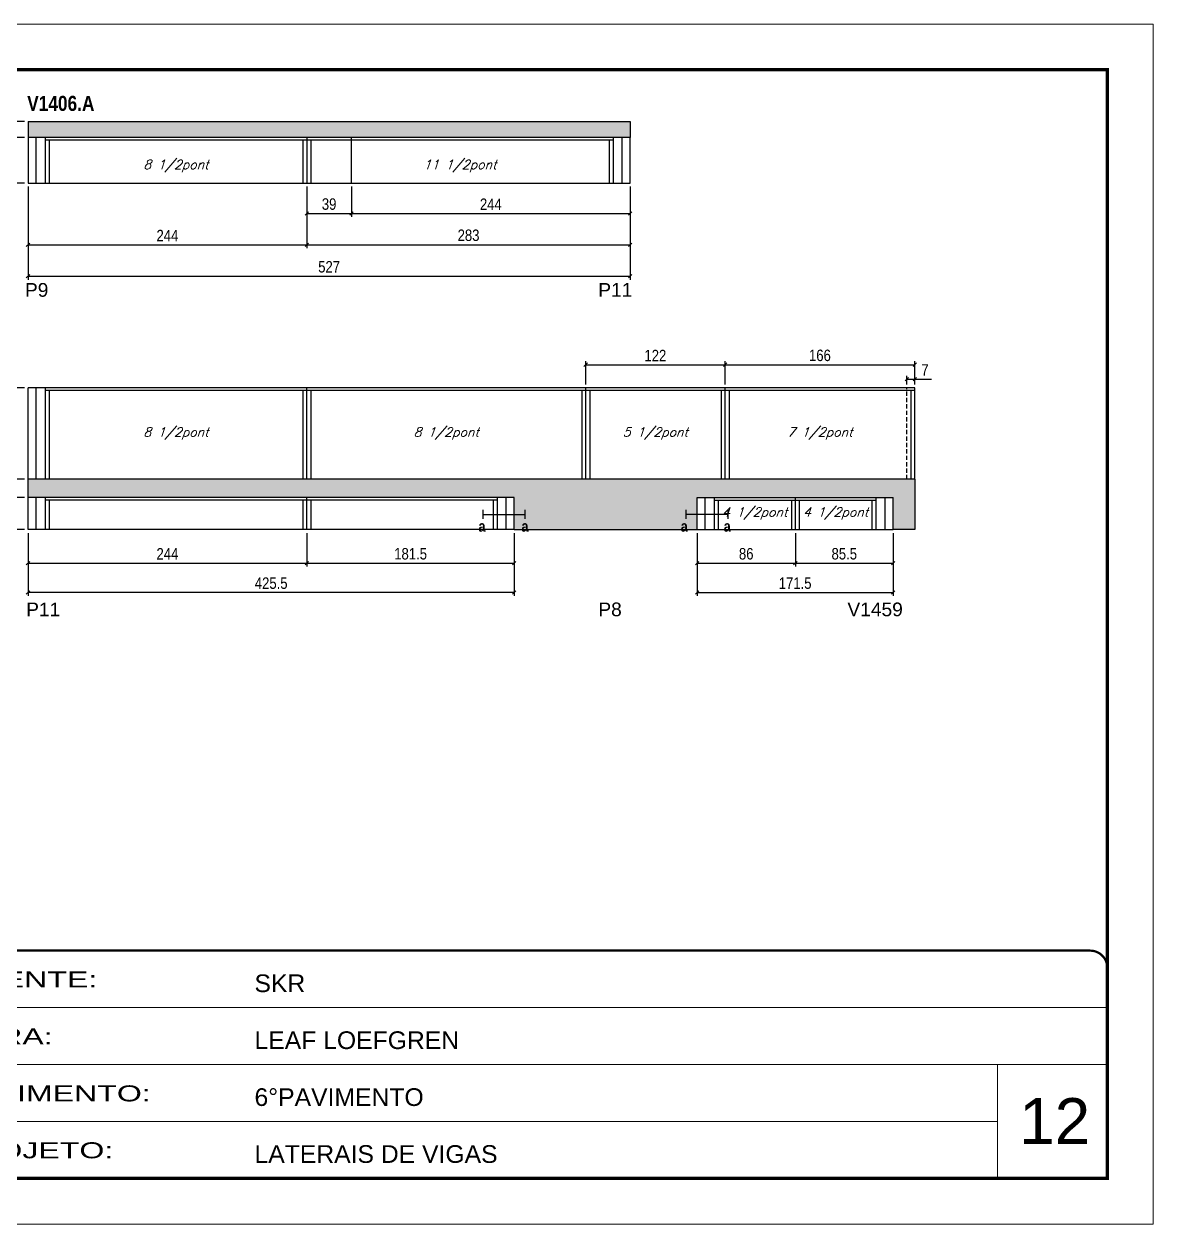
# Model space of a CAD drawing. Extents: x 3309 to 9563, y -2522 to 14608.
# Drawn here: x 8575 to 9563, y 11261 to 12311 of the extents above; entities that cross this region are included whole.
import ezdxf

# ---------------------------------------------------------------- set-up
doc = ezdxf.new("R2010")
doc.units = 0
for name, pattern in [('CONTINUO', [0]), ('DASHED', [0.75, 0.5, -0.25]), ('HIDDEN', [0.375, 0.25, -0.125])]:
    doc.linetypes.add(name, pattern=pattern)
for name, color, linetype in [('5', 5, 'Continuous'), ('COTA', 241, 'Continuous'), ('detalhes', 4, 'Continuous'), ('NOMENCLATURA', 7, 'Continuous'), ('Painéis', 200, 'Continuous'), ('SARR_2.2x7', 40, 'Continuous'), ('SARR_3.5x7', 81, 'Continuous'), ('texto', 7, 'Continuous')]:
    doc.layers.add(name, color=color, linetype=linetype)
for name, color, linetype, lineweight in [('CARIMBO', 255, 'Continuous', 9), ('Folhas', 255, 'Continuous', 9), ('SARRAFO DE PRESSAO', 251, 'DASHED', 9)]:
    doc.layers.add(name, color=color, linetype=linetype, lineweight=lineweight)
doc.styles.add('ARIAL', font='arial.ttf')
doc.styles.add('COTA TECNICA', font='techl___.ttf', dxfattribs={"height": 10})
doc.styles.add('Romans', font='romans.shx')
doc.styles.get("Standard").update_dxf_attribs({"font": 'arial.ttf'})
doc.styles.add('TECNICA', font='techb___.ttf', dxfattribs={"height": 10})
doc.styles.add('Tecnologia', font='')
doc.styles.get('Tecnologia').set_extended_font_data('Forgotten Futurist')
doc.dimstyles.new('PAINEL', dxfattribs={"dimtxt": 10, "dimasz": 3, "dimexe": 3, "dimexo": 3, "dimgap": 3, "dimtad": 1, "dimdec": 1, "dimzin": 12, "dimdsep": 46, "dimtxsty": 'COTA TECNICA', "dimblk1": 'OBLIQUE', "dimblk2": 'OBLIQUE', "dimsah": 1, "dimcen": 0.9, "dimclrd": 4, "dimclre": 4, "dimclrt": 240, "dimadec": 1, "dimazin": 3, "dimtfac": 1, "dimtdec": 1, "dimtmove": 0, "dimatfit": 3, "dimfxl": 1, "dimtolj": 1, "dimtzin": 12, "dimarcsym": 0})

# ---------------------------------------------------------------- blocks, each defined once
blk = doc.blocks.new('9999999999')
at = {"color": 30, "linetype": 'CONTINUO'}
for p, q in [((98564.6, 34379.6), (99584, 34379.6)), ((98564.6, 34329.8), (99488, 34329.8)), ((99584, 34329.8), (99488, 34329.8)), ((99488, 34329.8), (99488, 34230.2)), ((98564.6, 34280), (99488, 34280))]:
    blk.add_line(p, q, dxfattribs=at)
at = {"color": 30, "linetype": 'CONTINUO', "const_width": 2}
blk.add_lwpolyline([(99584, 34230.2), (99584, 34414.4, 0.414214), (99569, 34429.4), (98229, 34429.4, 0.414214), (98214, 34414.4), (98214, 34245.2, 0.414214), (98229, 34230.2), (99584, 34230.2)], format="xyb", dxfattribs=at)
at = {"layer": 'Folhas'}
blk.add_lwpolyline([(98139, 34190.2), (99624, 34190.2), (99624, 35240.2), (98139, 35240.2)], close=True, dxfattribs=at)
at = {"layer": 'Folhas', "color": 30, "const_width": 3}
blk.add_lwpolyline([(98214, 34230.2), (99584, 34230.2), (99584, 35200.2), (98214, 35200.2)], close=True, dxfattribs=at)
at = {"color": 7, "linetype": 'Continuous', "ltscale": 5, "style": 'ARIAL'}
for s, height, p in [('SKR', 15.48, (98837.7, 34393.1)), ('LEAF LOEFGREN', 15.483, (98837.7, 34343.3)), ('6°PAVIMENTO', 15.483, (98837.7, 34293.5)), ('LATERAIS DE VIGAS', 15.483, (98837.7, 34243.7))]:
    blk.add_text(s, height=height, dxfattribs=at).set_placement(p)
at = {"layer": 'Folhas', "color": 7, "style": 'Tecnologia', "width": 1.5}
for s, p in [('CLIENTE:', (98573.7, 34397.2)), ('OBRA:', (98573.7, 34347.3)), ('PAVIMENTO:', (98573.7, 34297.5)), ('PROJETO:', (98573.7, 34247.7))]:
    blk.add_text(s, height=14, dxfattribs=at).set_placement(p)
blk = doc.blocks.new('_Oblique')
at = {"color": 0, "linetype": 'ByBlock', "lineweight": -2}
blk.add_line((-0.5, -0.5), (0.5, 0.5), dxfattribs=at)
blk = doc.blocks.new('*D1785')
at = {"layer": 'COTA', "color": 4, "lineweight": -2, "transparency": 16777216}
for p, q in [((8578.4, 12168.4), (8578.4, 12087)), ((9105.4, 12168.4), (9105.4, 12087)), ((8578.4, 12090), (9105.4, 12090))]:
    blk.add_line(p, q, dxfattribs=at)
at = {"layer": 'Defpoints', "color": 0, "transparency": 16777216}
for p in [(8578.4, 12171.4), (9105.4, 12171.4), (9105.4, 12090)]:
    blk.add_point(p, dxfattribs=at)
at = {"layer": 'COTA', "color": 4, "lineweight": -2, "transparency": 16777216, "xscale": 3, "yscale": 3, "zscale": 3, "rotation": 180}
blk.add_blockref('_Oblique', (8578.4, 12090), dxfattribs=at)
at = {"layer": 'COTA', "color": 4, "lineweight": -2, "transparency": 16777216, "xscale": 3, "yscale": 3, "zscale": 3}
blk.add_blockref('_Oblique', (9105.4, 12090), dxfattribs=at)
at = {"layer": 'COTA', "color": 240, "transparency": 16777216, "insert": (8841.9, 12098.2), "char_height": 10, "attachment_point": 5, "style": 'COTA TECNICA'}
blk.add_mtext('\\A1;527', dxfattribs=at)
blk = doc.blocks.new('*D1786')
at = {"layer": 'COTA', "color": 4, "lineweight": -2, "transparency": 16777216}
for p, q in [((8578.4, 12168.4), (8578.4, 12114.5)), ((8822.4, 12168.4), (8822.4, 12114.5)), ((8578.4, 12117.5), (8822.4, 12117.5))]:
    blk.add_line(p, q, dxfattribs=at)
at = {"layer": 'Defpoints', "color": 0, "transparency": 16777216}
for p in [(8578.4, 12171.4), (8822.4, 12171.4), (8822.4, 12117.5)]:
    blk.add_point(p, dxfattribs=at)
at = {"layer": 'COTA', "color": 4, "lineweight": -2, "transparency": 16777216, "xscale": 3, "yscale": 3, "zscale": 3, "rotation": 180}
blk.add_blockref('_Oblique', (8578.4, 12117.5), dxfattribs=at)
at = {"layer": 'COTA', "color": 4, "lineweight": -2, "transparency": 16777216, "xscale": 3, "yscale": 3, "zscale": 3}
blk.add_blockref('_Oblique', (8822.4, 12117.5), dxfattribs=at)
at = {"layer": 'COTA', "color": 240, "transparency": 16777216, "insert": (8700.4, 12125.6), "char_height": 10, "attachment_point": 5, "style": 'COTA TECNICA'}
blk.add_mtext('\\A1;244', dxfattribs=at)
blk = doc.blocks.new('*D1787')
at = {"layer": 'COTA', "color": 4, "lineweight": -2, "transparency": 16777216}
for p, q in [((8822.4, 12168.4), (8822.4, 12114.5)), ((9105.4, 12168.4), (9105.4, 12114.5)), ((8822.4, 12117.5), (9105.4, 12117.5))]:
    blk.add_line(p, q, dxfattribs=at)
at = {"layer": 'Defpoints', "color": 0, "transparency": 16777216}
for p in [(8822.4, 12171.4), (9105.4, 12171.4), (9105.4, 12117.5)]:
    blk.add_point(p, dxfattribs=at)
at = {"layer": 'COTA', "color": 4, "lineweight": -2, "transparency": 16777216, "xscale": 3, "yscale": 3, "zscale": 3, "rotation": 180}
blk.add_blockref('_Oblique', (8822.4, 12117.5), dxfattribs=at)
at = {"layer": 'COTA', "color": 4, "lineweight": -2, "transparency": 16777216, "xscale": 3, "yscale": 3, "zscale": 3}
blk.add_blockref('_Oblique', (9105.4, 12117.5), dxfattribs=at)
at = {"layer": 'COTA', "color": 240, "transparency": 16777216, "insert": (8963.9, 12125.8), "char_height": 10, "attachment_point": 5, "style": 'COTA TECNICA'}
blk.add_mtext('\\A1;283', dxfattribs=at)
blk = doc.blocks.new('*D1788')
at = {"layer": 'COTA', "color": 4, "lineweight": -2, "transparency": 16777216}
for p, q in [((8557.7, 12225.4), (8557.7, 12244.6)), ((8575.4, 12225.4), (8554.7, 12225.4)), ((8557.7, 12211.4), (8557.7, 12225.4)), ((8575.4, 12211.4), (8554.7, 12211.4))]:
    blk.add_line(p, q, dxfattribs=at)
at = {"layer": 'Defpoints', "color": 0, "transparency": 16777216}
for p in [(8557.7, 12225.4), (8578.4, 12225.4), (8578.4, 12211.4)]:
    blk.add_point(p, dxfattribs=at)
at = {"layer": 'COTA', "color": 4, "lineweight": -2, "transparency": 16777216, "xscale": 3, "yscale": 3, "zscale": 3}
for p, rotation in [((8557.7, 12225.4), 90), ((8557.7, 12211.4), 270)]:
    blk.add_blockref('_Oblique', p, dxfattribs=dict(at, rotation=rotation))
at = {"layer": 'COTA', "color": 240, "transparency": 16777216, "insert": (8549.6, 12236.5), "char_height": 10, "attachment_point": 5, "rotation": 90, "style": 'COTA TECNICA'}
blk.add_mtext('\\A1;14', dxfattribs=at)
blk = doc.blocks.new('*D1789')
at = {"layer": 'COTA', "color": 4, "lineweight": -2, "transparency": 16777216}
for p, q in [((8575.4, 12211.4), (8554.7, 12211.4)), ((8557.7, 12211.4), (8557.7, 12171.4)), ((8575.4, 12171.4), (8554.7, 12171.4))]:
    blk.add_line(p, q, dxfattribs=at)
at = {"layer": 'Defpoints', "color": 0, "transparency": 16777216}
for p in [(8578.4, 12211.4), (8557.7, 12171.4), (8578.4, 12171.4)]:
    blk.add_point(p, dxfattribs=at)
at = {"layer": 'COTA', "color": 4, "lineweight": -2, "transparency": 16777216, "xscale": 3, "yscale": 3, "zscale": 3}
for p, rotation in [((8557.7, 12211.4), 90), ((8557.7, 12171.4), 270)]:
    blk.add_blockref('_Oblique', p, dxfattribs=dict(at, rotation=rotation))
at = {"layer": 'COTA', "color": 240, "transparency": 16777216, "insert": (8549.6, 12191.4), "char_height": 10, "attachment_point": 5, "rotation": 90, "style": 'COTA TECNICA'}
blk.add_mtext('\\A1;40', dxfattribs=at)
blk = doc.blocks.new('*D1790')
at = {"layer": 'COTA', "color": 4, "lineweight": -2, "transparency": 16777216}
for p, q in [((8575.4, 12225.4), (8524.5, 12225.4)), ((8527.5, 12171.4), (8527.5, 12225.4)), ((8575.4, 12171.4), (8524.5, 12171.4))]:
    blk.add_line(p, q, dxfattribs=at)
at = {"layer": 'Defpoints', "color": 0, "transparency": 16777216}
for p in [(8527.5, 12225.4), (8578.4, 12225.4), (8578.4, 12171.4)]:
    blk.add_point(p, dxfattribs=at)
at = {"layer": 'COTA', "color": 4, "lineweight": -2, "transparency": 16777216, "xscale": 3, "yscale": 3, "zscale": 3}
for p, rotation in [((8527.5, 12225.4), 90), ((8527.5, 12171.4), 270)]:
    blk.add_blockref('_Oblique', p, dxfattribs=dict(at, rotation=rotation))
at = {"layer": 'COTA', "color": 240, "transparency": 16777216, "insert": (8519.4, 12198.4), "char_height": 10, "attachment_point": 5, "rotation": 90, "style": 'COTA TECNICA'}
blk.add_mtext('\\A1;54', dxfattribs=at)
blk = doc.blocks.new('*D1791')
at = {"layer": 'COTA', "color": 4, "lineweight": -2, "transparency": 16777216}
for p, q in [((8822.4, 12168.4), (8822.4, 12141.9)), ((8861.4, 12168.4), (8861.4, 12141.9)), ((8822.4, 12144.9), (8861.4, 12144.9))]:
    blk.add_line(p, q, dxfattribs=at)
at = {"layer": 'Defpoints', "color": 0, "transparency": 16777216}
for p in [(8822.4, 12171.4), (8861.4, 12171.4), (8861.4, 12144.9)]:
    blk.add_point(p, dxfattribs=at)
at = {"layer": 'COTA', "color": 4, "lineweight": -2, "transparency": 16777216, "xscale": 3, "yscale": 3, "zscale": 3, "rotation": 180}
blk.add_blockref('_Oblique', (8822.4, 12144.9), dxfattribs=at)
at = {"layer": 'COTA', "color": 4, "lineweight": -2, "transparency": 16777216, "xscale": 3, "yscale": 3, "zscale": 3}
blk.add_blockref('_Oblique', (8861.4, 12144.9), dxfattribs=at)
at = {"layer": 'COTA', "color": 240, "transparency": 16777216, "insert": (8841.9, 12153.1), "char_height": 10, "attachment_point": 5, "style": 'COTA TECNICA'}
blk.add_mtext('\\A1;39', dxfattribs=at)
blk = doc.blocks.new('*D1792')
at = {"layer": 'COTA', "color": 4, "lineweight": -2, "transparency": 16777216}
for p, q in [((8861.4, 12168.4), (8861.4, 12141.9)), ((9105.4, 12168.4), (9105.4, 12141.9)), ((8861.4, 12144.9), (9105.4, 12144.9))]:
    blk.add_line(p, q, dxfattribs=at)
at = {"layer": 'Defpoints', "color": 0, "transparency": 16777216}
for p in [(8861.4, 12171.4), (9105.4, 12171.4), (9105.4, 12144.9)]:
    blk.add_point(p, dxfattribs=at)
at = {"layer": 'COTA', "color": 4, "lineweight": -2, "transparency": 16777216, "xscale": 3, "yscale": 3, "zscale": 3, "rotation": 180}
blk.add_blockref('_Oblique', (8861.4, 12144.9), dxfattribs=at)
at = {"layer": 'COTA', "color": 4, "lineweight": -2, "transparency": 16777216, "xscale": 3, "yscale": 3, "zscale": 3}
blk.add_blockref('_Oblique', (9105.4, 12144.9), dxfattribs=at)
at = {"layer": 'COTA', "color": 240, "transparency": 16777216, "insert": (8983.4, 12153), "char_height": 10, "attachment_point": 5, "style": 'COTA TECNICA'}
blk.add_mtext('\\A1;244', dxfattribs=at)
blk = doc.blocks.new('*D1793')
at = {"layer": 'COTA', "color": 4, "linetype": 'ByBlock', "lineweight": -2, "transparency": 16777216}
for p, q in [((8578.4, 11865.3), (8578.4, 11810.3)), ((9003.9, 11865.3), (9003.9, 11810.3)), ((9003.9, 11813.3), (8578.4, 11813.3))]:
    blk.add_line(p, q, dxfattribs=at)
at = {"layer": 'Defpoints', "color": 0, "linetype": 'ByBlock', "transparency": 16777216}
for p in [(8578.4, 11868.3), (9003.9, 11868.3), (8578.4, 11813.3)]:
    blk.add_point(p, dxfattribs=at)
at = {"layer": 'COTA', "color": 4, "linetype": 'ByBlock', "lineweight": -2, "transparency": 16777216, "xscale": 3, "yscale": 3, "zscale": 3, "rotation": 180}
blk.add_blockref('_Oblique', (8578.4, 11813.3), dxfattribs=at)
at = {"layer": 'COTA', "color": 4, "linetype": 'ByBlock', "lineweight": -2, "transparency": 16777216, "xscale": 3, "yscale": 3, "zscale": 3}
blk.add_blockref('_Oblique', (9003.9, 11813.3), dxfattribs=at)
at = {"layer": 'COTA', "color": 240, "linetype": 'ByBlock', "transparency": 16777216, "insert": (8791.2, 11821.4), "char_height": 10, "attachment_point": 5, "style": 'COTA TECNICA'}
blk.add_mtext('\\A1;425.5', dxfattribs=at)
blk = doc.blocks.new('*D1794')
at = {"layer": 'COTA', "color": 4, "lineweight": -2, "transparency": 16777216}
for p, q in [((8578.4, 11865.3), (8578.4, 11836)), ((8822.4, 11865.3), (8822.4, 11836)), ((8578.4, 11839), (8822.4, 11839))]:
    blk.add_line(p, q, dxfattribs=at)
at = {"layer": 'Defpoints', "color": 0, "transparency": 16777216}
for p in [(8578.4, 11868.3), (8822.4, 11868.3), (8822.4, 11839)]:
    blk.add_point(p, dxfattribs=at)
at = {"layer": 'COTA', "color": 4, "lineweight": -2, "transparency": 16777216, "xscale": 3, "yscale": 3, "zscale": 3, "rotation": 180}
blk.add_blockref('_Oblique', (8578.4, 11839), dxfattribs=at)
at = {"layer": 'COTA', "color": 4, "lineweight": -2, "transparency": 16777216, "xscale": 3, "yscale": 3, "zscale": 3}
blk.add_blockref('_Oblique', (8822.4, 11839), dxfattribs=at)
at = {"layer": 'COTA', "color": 240, "transparency": 16777216, "insert": (8700.4, 11847.1), "char_height": 10, "attachment_point": 5, "style": 'COTA TECNICA'}
blk.add_mtext('\\A1;244', dxfattribs=at)
blk = doc.blocks.new('*D1795')
at = {"layer": 'COTA', "color": 4, "lineweight": -2, "transparency": 16777216}
for p, q in [((8822.4, 11865.3), (8822.4, 11836)), ((9003.9, 11865.3), (9003.9, 11836)), ((8822.4, 11839), (9003.9, 11839))]:
    blk.add_line(p, q, dxfattribs=at)
at = {"layer": 'Defpoints', "color": 0, "transparency": 16777216}
for p in [(8822.4, 11868.3), (9003.9, 11868.3), (9003.9, 11839)]:
    blk.add_point(p, dxfattribs=at)
at = {"layer": 'COTA', "color": 4, "lineweight": -2, "transparency": 16777216, "xscale": 3, "yscale": 3, "zscale": 3, "rotation": 180}
blk.add_blockref('_Oblique', (8822.4, 11839), dxfattribs=at)
at = {"layer": 'COTA', "color": 4, "lineweight": -2, "transparency": 16777216, "xscale": 3, "yscale": 3, "zscale": 3}
blk.add_blockref('_Oblique', (9003.9, 11839), dxfattribs=at)
at = {"layer": 'COTA', "color": 240, "transparency": 16777216, "insert": (8913.2, 11847.1), "char_height": 10, "attachment_point": 5, "style": 'COTA TECNICA'}
blk.add_mtext('\\A1;181.5', dxfattribs=at)
blk = doc.blocks.new('*D1796')
at = {"layer": 'COTA', "color": 4, "lineweight": -2, "transparency": 16777216}
for p, q in [((8575.4, 11992.3), (8554.7, 11992.3)), ((8557.7, 11912.3), (8557.7, 11992.3)), ((8575.4, 11912.3), (8554.7, 11912.3))]:
    blk.add_line(p, q, dxfattribs=at)
at = {"layer": 'Defpoints', "color": 0, "transparency": 16777216}
for p in [(8557.7, 11992.3), (8578.4, 11992.3), (8578.4, 11912.3)]:
    blk.add_point(p, dxfattribs=at)
at = {"layer": 'COTA', "color": 4, "lineweight": -2, "transparency": 16777216, "xscale": 3, "yscale": 3, "zscale": 3}
for p, rotation in [((8557.7, 11992.3), 90), ((8557.7, 11912.3), 270)]:
    blk.add_blockref('_Oblique', p, dxfattribs=dict(at, rotation=rotation))
at = {"layer": 'COTA', "color": 240, "transparency": 16777216, "insert": (8549.6, 11952.3), "char_height": 10, "attachment_point": 5, "rotation": 90, "style": 'COTA TECNICA'}
blk.add_mtext('\\A1;80', dxfattribs=at)
blk = doc.blocks.new('*D1797')
at = {"layer": 'COTA', "color": 4, "lineweight": -2, "transparency": 16777216}
for p, q in [((8575.4, 11912.3), (8554.7, 11912.3)), ((8557.7, 11912.3), (8557.7, 11896.3)), ((8575.4, 11896.3), (8554.7, 11896.3))]:
    blk.add_line(p, q, dxfattribs=at)
at = {"layer": 'Defpoints', "color": 0, "transparency": 16777216}
for p in [(8578.4, 11912.3), (8557.7, 11896.3), (8578.4, 11896.3)]:
    blk.add_point(p, dxfattribs=at)
at = {"layer": 'COTA', "color": 4, "lineweight": -2, "transparency": 16777216, "xscale": 3, "yscale": 3, "zscale": 3}
for p, rotation in [((8557.7, 11912.3), 90), ((8557.7, 11896.3), 270)]:
    blk.add_blockref('_Oblique', p, dxfattribs=dict(at, rotation=rotation))
at = {"layer": 'COTA', "color": 240, "transparency": 16777216, "insert": (8549.6, 11904.3), "char_height": 10, "attachment_point": 5, "rotation": 90, "style": 'COTA TECNICA'}
blk.add_mtext('\\A1;16', dxfattribs=at)
blk = doc.blocks.new('*D1798')
at = {"layer": 'COTA', "color": 4, "lineweight": -2, "transparency": 16777216}
for p, q in [((8575.4, 11896.3), (8554.7, 11896.3)), ((8557.7, 11896.3), (8557.7, 11868.3)), ((8575.4, 11868.3), (8554.7, 11868.3))]:
    blk.add_line(p, q, dxfattribs=at)
at = {"layer": 'Defpoints', "color": 0, "transparency": 16777216}
for p in [(8578.4, 11896.3), (8557.7, 11868.3), (8578.4, 11868.3)]:
    blk.add_point(p, dxfattribs=at)
at = {"layer": 'COTA', "color": 4, "lineweight": -2, "transparency": 16777216, "xscale": 3, "yscale": 3, "zscale": 3}
for p, rotation in [((8557.7, 11896.3), 90), ((8557.7, 11868.3), 270)]:
    blk.add_blockref('_Oblique', p, dxfattribs=dict(at, rotation=rotation))
at = {"layer": 'COTA', "color": 240, "transparency": 16777216, "insert": (8549.6, 11882.3), "char_height": 10, "attachment_point": 5, "rotation": 90, "style": 'COTA TECNICA'}
blk.add_mtext('\\A1;28', dxfattribs=at)
blk = doc.blocks.new('*D1799')
at = {"layer": 'COTA', "color": 4, "lineweight": -2, "transparency": 16777216}
for p, q in [((8575.4, 11992.3), (8524.5, 11992.3)), ((8527.5, 11868.3), (8527.5, 11992.3)), ((8575.4, 11868.3), (8524.5, 11868.3))]:
    blk.add_line(p, q, dxfattribs=at)
at = {"layer": 'Defpoints', "color": 0, "transparency": 16777216}
for p in [(8527.5, 11992.3), (8578.4, 11992.3), (8578.4, 11868.3)]:
    blk.add_point(p, dxfattribs=at)
at = {"layer": 'COTA', "color": 4, "lineweight": -2, "transparency": 16777216, "xscale": 3, "yscale": 3, "zscale": 3}
for p, rotation in [((8527.5, 11992.3), 90), ((8527.5, 11868.3), 270)]:
    blk.add_blockref('_Oblique', p, dxfattribs=dict(at, rotation=rotation))
at = {"layer": 'COTA', "color": 240, "transparency": 16777216, "insert": (8519.4, 11930.3), "char_height": 10, "attachment_point": 5, "rotation": 90, "style": 'COTA TECNICA'}
blk.add_mtext('\\A1;124', dxfattribs=at)
blk = doc.blocks.new('*D1800')
at = {"layer": 'COTA', "color": 4, "lineweight": -2, "transparency": 16777216}
for p, q in [((9163.9, 11865.3), (9163.9, 11810.3)), ((9335.4, 11865.3), (9335.4, 11810.3)), ((9163.9, 11813.3), (9335.4, 11813.3))]:
    blk.add_line(p, q, dxfattribs=at)
at = {"layer": 'Defpoints', "color": 0, "transparency": 16777216}
for p in [(9163.9, 11868.3), (9335.4, 11868.3), (9335.4, 11813.3)]:
    blk.add_point(p, dxfattribs=at)
at = {"layer": 'COTA', "color": 4, "lineweight": -2, "transparency": 16777216, "xscale": 3, "yscale": 3, "zscale": 3, "rotation": 180}
blk.add_blockref('_Oblique', (9163.9, 11813.3), dxfattribs=at)
at = {"layer": 'COTA', "color": 4, "lineweight": -2, "transparency": 16777216, "xscale": 3, "yscale": 3, "zscale": 3}
blk.add_blockref('_Oblique', (9335.4, 11813.3), dxfattribs=at)
at = {"layer": 'COTA', "color": 240, "transparency": 16777216, "insert": (9249.7, 11821.4), "char_height": 10, "attachment_point": 5, "style": 'COTA TECNICA'}
blk.add_mtext('\\A1;171.5', dxfattribs=at)
blk = doc.blocks.new('*D1802')
at = {"layer": 'COTA', "color": 4, "lineweight": -2, "transparency": 16777216}
for p, q in [((9347.4, 11995.3), (9347.4, 12002.9)), ((9354.4, 11995.3), (9354.4, 12002.9)), ((9347.4, 11999.9), (9354.4, 11999.9)), ((9354.4, 11999.9), (9369.1, 11999.9))]:
    blk.add_line(p, q, dxfattribs=at)
at = {"layer": 'Defpoints', "color": 0, "transparency": 16777216}
for p in [(9347.4, 11992.3), (9354.4, 11999.9), (9354.4, 11992.3)]:
    blk.add_point(p, dxfattribs=at)
at = {"layer": 'COTA', "color": 4, "lineweight": -2, "transparency": 16777216, "xscale": 3, "yscale": 3, "zscale": 3, "rotation": 180}
blk.add_blockref('_Oblique', (9347.4, 11999.9), dxfattribs=at)
at = {"layer": 'COTA', "color": 4, "lineweight": -2, "transparency": 16777216, "xscale": 3, "yscale": 3, "zscale": 3}
blk.add_blockref('_Oblique', (9354.4, 11999.9), dxfattribs=at)
at = {"layer": 'COTA', "color": 240, "transparency": 16777216, "insert": (9363.3, 12008), "char_height": 10, "attachment_point": 5, "style": 'COTA TECNICA'}
blk.add_mtext('\\A1;7', dxfattribs=at)
blk = doc.blocks.new('*D1804')
at = {"layer": 'COTA', "color": 4, "lineweight": -2, "transparency": 16777216}
for p, q in [((9163.9, 11865.3), (9163.9, 11836)), ((9249.9, 11865.3), (9249.9, 11836)), ((9163.9, 11839), (9249.9, 11839))]:
    blk.add_line(p, q, dxfattribs=at)
at = {"layer": 'Defpoints', "color": 0, "transparency": 16777216}
for p in [(9163.9, 11868.3), (9249.9, 11868.3), (9249.9, 11839)]:
    blk.add_point(p, dxfattribs=at)
at = {"layer": 'COTA', "color": 4, "lineweight": -2, "transparency": 16777216, "xscale": 3, "yscale": 3, "zscale": 3, "rotation": 180}
blk.add_blockref('_Oblique', (9163.9, 11839), dxfattribs=at)
at = {"layer": 'COTA', "color": 4, "lineweight": -2, "transparency": 16777216, "xscale": 3, "yscale": 3, "zscale": 3}
blk.add_blockref('_Oblique', (9249.9, 11839), dxfattribs=at)
at = {"layer": 'COTA', "color": 240, "transparency": 16777216, "insert": (9206.9, 11847.1), "char_height": 10, "attachment_point": 5, "style": 'COTA TECNICA'}
blk.add_mtext('\\A1;86', dxfattribs=at)
blk = doc.blocks.new('*D1805')
at = {"layer": 'COTA', "color": 4, "lineweight": -2, "transparency": 16777216}
for p, q in [((9249.9, 11865.3), (9249.9, 11836)), ((9335.4, 11865.3), (9335.4, 11836)), ((9249.9, 11839), (9335.4, 11839))]:
    blk.add_line(p, q, dxfattribs=at)
at = {"layer": 'Defpoints', "color": 0, "transparency": 16777216}
for p in [(9249.9, 11868.3), (9335.4, 11868.3), (9335.4, 11839)]:
    blk.add_point(p, dxfattribs=at)
at = {"layer": 'COTA', "color": 4, "lineweight": -2, "transparency": 16777216, "xscale": 3, "yscale": 3, "zscale": 3, "rotation": 180}
blk.add_blockref('_Oblique', (9249.9, 11839), dxfattribs=at)
at = {"layer": 'COTA', "color": 4, "lineweight": -2, "transparency": 16777216, "xscale": 3, "yscale": 3, "zscale": 3}
blk.add_blockref('_Oblique', (9335.4, 11839), dxfattribs=at)
at = {"layer": 'COTA', "color": 240, "transparency": 16777216, "insert": (9292.7, 11847.1), "char_height": 10, "attachment_point": 5, "style": 'COTA TECNICA'}
blk.add_mtext('\\A1;85.5', dxfattribs=at)
blk = doc.blocks.new('*D3003')
at = {"layer": 'COTA', "color": 4, "lineweight": -2, "transparency": 16777216}
for p, q in [((9188.4, 11995.3), (9188.4, 12015.6)), ((9188.4, 12012.6), (9354.4, 12012.6)), ((9354.4, 11995.3), (9354.4, 12015.6))]:
    blk.add_line(p, q, dxfattribs=at)
at = {"layer": 'Defpoints', "color": 0, "transparency": 16777216}
for p in [(9354.4, 12012.6), (9188.4, 11992.3), (9354.4, 11992.3)]:
    blk.add_point(p, dxfattribs=at)
at = {"layer": 'COTA', "color": 4, "lineweight": -2, "transparency": 16777216, "xscale": 3, "yscale": 3, "zscale": 3, "rotation": 180}
blk.add_blockref('_Oblique', (9188.4, 12012.6), dxfattribs=at)
at = {"layer": 'COTA', "color": 4, "lineweight": -2, "transparency": 16777216, "xscale": 3, "yscale": 3, "zscale": 3}
blk.add_blockref('_Oblique', (9354.4, 12012.6), dxfattribs=at)
at = {"layer": 'COTA', "color": 240, "transparency": 16777216, "insert": (9271.4, 12020.7), "char_height": 10, "attachment_point": 5, "style": 'COTA TECNICA'}
blk.add_mtext('\\A1;166', dxfattribs=at)
blk = doc.blocks.new('*D3004')
at = {"layer": 'COTA', "color": 4, "lineweight": -2, "transparency": 16777216}
for p, q in [((9066.4, 11995.3), (9066.4, 12015.6)), ((9066.4, 12012.6), (9188.4, 12012.6)), ((9188.4, 11995.3), (9188.4, 12015.6))]:
    blk.add_line(p, q, dxfattribs=at)
at = {"layer": 'Defpoints', "color": 0, "transparency": 16777216}
for p in [(9188.4, 12012.6), (9066.4, 11992.3), (9188.4, 11992.3)]:
    blk.add_point(p, dxfattribs=at)
at = {"layer": 'COTA', "color": 4, "lineweight": -2, "transparency": 16777216, "xscale": 3, "yscale": 3, "zscale": 3, "rotation": 180}
blk.add_blockref('_Oblique', (9066.4, 12012.6), dxfattribs=at)
at = {"layer": 'COTA', "color": 4, "lineweight": -2, "transparency": 16777216, "xscale": 3, "yscale": 3, "zscale": 3}
blk.add_blockref('_Oblique', (9188.4, 12012.6), dxfattribs=at)
at = {"layer": 'COTA', "color": 240, "transparency": 16777216, "insert": (9127.4, 12020.6), "char_height": 10, "attachment_point": 5, "style": 'COTA TECNICA'}
blk.add_mtext('\\A1;122', dxfattribs=at)

msp = doc.modelspace()

# ---------------------------------------------------------------- hatches: boundary and pattern name
at = {"layer": 'COTA'}
h = msp.add_hatch(dxfattribs=at)
h.set_pattern_fill('AR-CONC', color=256, scale=0.03)
h.set_pattern_definition([(50, (1585, 9.9746), (5.46554, -0.4781726), [0.5715, -6.2865]), (355, (1585, 9.9746), (-1.0573026, 5.7317054), [0.4572, -5.0292175]), (100.451445, (1585.4555, 9.935), (4.4082374, 5.2535326), [0.4857003, -5.3427073]), (46.1842, (1585, 11.4986), (8.1323712, -1.2612698), [0.85725, -9.42975]), (96.63556, (1585.678, 11.3935), (7.122124, 7.4227837), [0.7285507, -8.0140682]), (351.18415, (1585, 11.499), (7.122124, 7.4227837), [0.685799, -7.543792]), (21, (1585.762, 11.1176), (4.5484317, -3.067956), [0.5715, -6.2865]), (326, (1585.762, 11.1176), (1.8540609, 5.525639), [0.4572, -5.0292]), (71.451445, (1586.141, 10.862), (6.4024926, 2.457683), [0.4857003, -5.3426981]), (37.5, (1585, 9.9746), (0.0926581, 2.53665117), [0, -4.96824, 0, -5.1054, 0, -5.04825]), (7.5, (1585, 9.9746), (2.0045899, 3.00541724), [0, -2.91084, 0, -4.85394, 0, -1.92405]), (327.5, (1583.3007, 9.9746), (4.06771786, -0.17186232), [0, -1.905, 0, -5.9436, 0, -7.8867]), (317.5, (1582.5387, 9.9746), (4.4438754, 0.7627947), [0, -2.4765, 0, -3.94716, 0, -5.6007])])
h.paths.add_polyline_path([(8578.4, 12225.44), (8578.4, 12211.44), (9105.4, 12211.44), (9105.4, 12225.44)])
h = msp.add_hatch(dxfattribs=at)
h.set_pattern_fill('AR-CONC', color=256, scale=0.03)
h.paths.add_polyline_path([(9163.9, 11868.34), (9163.9, 11896.34), (9335.4, 11896.34), (9335.4, 11868.34), (9354.4, 11868.34), (9354.4, 11912.34), (8578.4, 11912.34), (8578.4, 11896.34), (9003.9, 11896.34), (9003.9, 11868.34)])

# ---------------------------------------------------------------- linework, layer by layer
at = {"ltscale": 3}
for p, q in [((8976.82, 11877.6), (8976.82, 11885.59)), ((8976.82, 11881.42), (9013.41, 11881.42)), ((9013.41, 11877.6), (9013.41, 11885.59)), ((9154.4, 11877.6), (9154.4, 11885.59)), ((9190.99, 11881.42), (9154.4, 11881.42)), ((9190.99, 11877.6), (9190.99, 11885.59))]:
    msp.add_line(p, q, dxfattribs=at)
at = {"layer": 'COTA'}
for p, q in [((8578.4, 12225.44), (8578.4, 12211.44)), ((8578.4, 12225.44), (9105.4, 12225.44)), ((9105.4, 12225.44), (9105.4, 12211.44)), ((8578.4, 11896.34), (8578.4, 11912.34)), ((9354.4, 11912.34), (9354.4, 11868.34)), ((9003.9, 11868.34), (9163.9, 11868.34)), ((9354.4, 11868.34), (9335.4, 11868.34))]:
    msp.add_line(p, q, dxfattribs=at)
at = {"layer": 'Painéis', "linetype": 'ByBlock'}
for p, q in [((9105.4, 12211.44), (8578.4, 12211.44)), ((8578.4, 12211.44), (8578.4, 12171.44)), ((8822.4, 12211.44), (8822.4, 12171.44)), ((8861.4, 12171.44), (8861.4, 12211.44)), ((9105.4, 12171.44), (9105.4, 12211.44)), ((8578.4, 12171.44), (9105.4, 12171.44)), ((9354.4, 11992.34), (8578.4, 11992.34)), ((8578.4, 11912.34), (8578.4, 11992.34)), ((8822.4, 11912.34), (8822.4, 11992.34)), ((9066.4, 11912.34), (9066.4, 11992.34)), ((9188.4, 11912.34), (9188.4, 11992.34)), ((9354.4, 11912.34), (9354.4, 11992.34)), ((9354.4, 11912.34), (8578.4, 11912.34)), ((9003.9, 11896.34), (8578.4, 11896.34)), ((8578.4, 11868.34), (8578.4, 11896.34)), ((8822.4, 11868.34), (8822.4, 11896.34)), ((9003.9, 11868.34), (9003.9, 11896.34)), ((9163.9, 11896.34), (9335.4, 11896.34)), ((9163.9, 11868.34), (9163.9, 11896.34)), ((9249.9, 11868.34), (9249.9, 11896.34)), ((9335.4, 11868.34), (9335.4, 11896.34)), ((9003.9, 11868.34), (8578.4, 11868.34)), ((9163.9, 11868.34), (9335.4, 11868.34))]:
    msp.add_line(p, q, dxfattribs=at)
at = {"layer": 'SARR_2.2x7', "linetype": 'Continuous'}
for p, q in [((8585.4, 12171.44), (8585.4, 12211.44)), ((8593.4, 12209.24), (8822.4, 12209.24)), ((8822.4, 12209.24), (9090.4, 12209.24)), ((9098.4, 12171.44), (9098.4, 12211.44)), ((8585.4, 11912.34), (8585.4, 11992.34)), ((8822.4, 11990.14), (8593.4, 11990.14)), ((9066.4, 11990.14), (8822.4, 11990.14)), ((9188.4, 11990.14), (9066.4, 11990.14)), ((9354.4, 11990.14), (9188.4, 11990.14)), ((8585.4, 11868.34), (8585.4, 11896.34)), ((8822.4, 11894.14), (8593.4, 11894.14)), ((8988.9, 11894.14), (8822.4, 11894.14)), ((8996.9, 11868.34), (8996.9, 11896.34)), ((9170.9, 11868.34), (9170.9, 11896.34)), ((9178.9, 11894.14), (9249.9, 11894.14)), ((9249.9, 11894.14), (9320.4, 11894.14)), ((9328.4, 11868.34), (9328.4, 11896.34))]:
    msp.add_line(p, q, dxfattribs=at)
at = {"layer": 'SARR_2.2x7', "linetype": 'HIDDEN', "ltscale": 15}
msp.add_line((9347.4, 11912.34), (9347.4, 11992.34), dxfattribs=at)
at = {"layer": 'SARR_3.5x7'}
for p, q in [((8593.4, 12211.44), (8593.4, 12171.44)), ((8596.9, 12209.24), (8596.9, 12171.44)), ((8818.9, 12209.24), (8818.9, 12171.44)), ((8825.9, 12209.24), (8825.9, 12171.44)), ((9086.9, 12209.24), (9086.9, 12171.44)), ((9090.4, 12211.44), (9090.4, 12171.44)), ((8593.4, 11992.34), (8593.4, 11912.34)), ((8596.9, 11990.14), (8596.9, 11912.34)), ((8818.9, 11990.14), (8818.9, 11912.34)), ((8825.9, 11990.14), (8825.9, 11912.34)), ((9062.9, 11990.14), (9062.9, 11912.34)), ((9069.9, 11990.14), (9069.9, 11912.34)), ((9184.9, 11990.14), (9184.9, 11912.34)), ((9191.9, 11990.14), (9191.9, 11912.34)), ((9350.9, 11990.14), (9350.9, 11912.34)), ((8593.4, 11896.34), (8593.4, 11868.34)), ((8596.9, 11894.14), (8596.9, 11868.34)), ((8818.9, 11894.14), (8818.9, 11868.34)), ((8825.9, 11894.14), (8825.9, 11868.34)), ((8985.4, 11894.14), (8985.4, 11868.34)), ((8988.9, 11896.34), (8988.9, 11868.34)), ((9178.9, 11896.34), (9178.9, 11868.34)), ((9182.4, 11894.14), (9182.4, 11868.34)), ((9246.45, 11894.14), (9246.45, 11868.34)), ((9253.35, 11894.14), (9253.35, 11868.34)), ((9316.9, 11894.14), (9316.9, 11868.34)), ((9320.4, 11896.34), (9320.4, 11868.34))]:
    msp.add_line(p, q, dxfattribs=at)

# ---------------------------------------------------------------- block references
at = {"layer": 'SARRAFO DE PRESSAO', "color": 6, "linetype": 'ByBlock'}
msp.add_blockref('9999999999', (-90061.11, -22929.5), dxfattribs=at)

# ---------------------------------------------------------------- texts
at = {"layer": '5', "linetype": 'Continuous'}
for s, p in [('P9', (8575.72, 12072.04)), ('P11', (9077.42, 12072.04)), ('P11', (8576.81, 11792.49)), ('P8', (9077.49, 11792.49)), ('V1459', (9295.47, 11792.49))]:
    msp.add_text(s, height=12, rotation=0.00004, dxfattribs=at).set_placement(p)
at = {"layer": 'CARIMBO', "style": 'ARIAL'}
msp.add_text('12', height=40, dxfattribs=at).set_placement((9445.73, 11330.85))
at = {"layer": 'detalhes', "style": 'TECNICA'}
for p in [(8972.59, 11866.47), (9010.2, 11866.47), (9149.61, 11866.47), (9187.21, 11866.47)]:
    msp.add_text('a', height=9.6, dxfattribs=at).set_placement(p)
at = {"layer": 'NOMENCLATURA', "style": 'TECNICA'}
msp.add_text('V1406.A', height=13.2, dxfattribs=at).set_placement((8577.68, 12234.63))
at = {"layer": 'texto', "color": 2, "char_height": 8, "attachment_point": 5, "style": 'Romans'}
for s, insert in [('{\\Q19;\\C256;8 1/2pont}', (8707.9, 12186.44)), ('{\\Q19;\\C256;11 1/2pont}', (8956.4, 12186.44)), ('{\\Q19;\\C256;8 1/2pont}', (8707.9, 11952.34)), ('{\\Q19;\\C256;8 1/2pont}', (8944.4, 11952.34)), ('{\\Q19;\\C256;5 1/2pont}', (9127.4, 11952.34)), ('{\\Q19;\\C256;7 1/2pont}', (9271.4, 11952.34)), ('{\\Q19;\\C256;4 1/2pont}', (9214.4, 11882.34)), ('{\\Q19;\\C256;4 1/2pont}', (9285.15, 11882.34))]:
    msp.add_mtext(s, dxfattribs=dict(at, insert=insert))

# ---------------------------------------------------------------- dimensions: what is measured, and where the dimension line sits
at = {"layer": 'COTA'}
for base, p1, p2, angle, picture, middle in [((8557.72, 12225.44), (8578.4, 12211.44), (8578.4, 12225.44), 90, '*D1788', (8549.65, 12236.5)), ((8527.49, 12225.44), (8578.4, 12171.44), (8578.4, 12225.44), 90, '*D1790', (8519.38, 12198.44)), ((8557.72, 12171.44), (8578.4, 12211.44), (8578.4, 12171.44), 90, '*D1789', (8549.62, 12191.44)), ((9105.4, 12090.05), (8578.4, 12171.44), (9105.4, 12171.44), 180, '*D1785', (8841.9, 12098.16)), ((8527.49, 11992.34), (8578.4, 11868.34), (8578.4, 11992.34), 90, '*D1799', (8519.41, 11930.34)), ((8557.72, 11992.34), (8578.4, 11912.34), (8578.4, 11992.34), 90, '*D1796', (8549.6, 11952.34)), ((8557.72, 11868.34), (8578.4, 11896.34), (8578.4, 11868.34), 90, '*D1798', (8549.62, 11882.34))]:
    dim = msp.add_linear_dim(base=base, p1=p1, p2=p2, angle=angle, dimstyle='PAINEL', dxfattribs=at)
    dim.commit()
    dim.dimension.update_dxf_attribs({"geometry": picture, "text_midpoint": middle})
for base, p1, p2, picture, middle in [((8822.4, 12117.53), (8578.4, 12171.44), (8822.4, 12171.44), '*D1786', (8700.4, 12125.6)), ((8861.4, 12144.89), (8822.4, 12171.44), (8861.4, 12171.44), '*D1791', (8841.9, 12153.14)), ((9188.4, 12012.56), (9066.4, 11992.34), (9188.4, 11992.34), '*D3004', (9127.4, 12020.62)), ((9354.4, 12012.56), (9188.4, 11992.34), (9354.4, 11992.34), '*D3003', (9271.4, 12020.67)), ((9354.4, 11999.94), (9347.4, 11992.34), (9354.4, 11992.34), '*D1802', (9363.27, 12008.02)), ((8822.4, 11838.99), (8578.4, 11868.34), (8822.4, 11868.34), '*D1794', (8700.4, 11847.07)), ((9335.4, 11813.34), (9163.9, 11868.34), (9335.4, 11868.34), '*D1800', (9249.65, 11821.45)), ((9249.9, 11838.99), (9163.9, 11868.34), (9249.9, 11868.34), '*D1804', (9206.9, 11847.12))]:
    dim = msp.add_linear_dim(base=base, p1=p1, p2=p2, dimstyle='PAINEL', dxfattribs=at)
    dim.commit()
    dim.dimension.update_dxf_attribs({"geometry": picture, "text_midpoint": middle})
for base, p1, p2, picture, middle in [((9105.4, 12117.53), (8822.4, 12171.44), (9105.4, 12171.44), '*D1787', (8963.9, 12125.77)), ((9105.4, 12144.89), (8861.4, 12171.44), (9105.4, 12171.44), '*D1792', (8983.4, 12152.96)), ((9003.9, 11838.99), (8822.4, 11868.34), (9003.9, 11868.34), '*D1795', (8913.15, 11847.13)), ((9335.4, 11838.99), (9249.9, 11868.34), (9335.4, 11868.34), '*D1805', (9292.65, 11847.13))]:
    dim = msp.add_linear_dim(base=base, p1=p1, p2=p2, dimstyle='PAINEL', override={"dimtmove": 1}, dxfattribs=at)
    dim.commit()
    dim.dimension.update_dxf_attribs({"geometry": picture, "text_midpoint": middle})
dim = msp.add_linear_dim(base=(8557.72, 11896.34), p1=(8578.4, 11912.34), p2=(8578.4, 11896.34), angle=90, dimstyle='PAINEL', dxfattribs=at)
dim.commit()
dim.dimension.update_dxf_attribs({"geometry": '*D1797', "text_midpoint": (8557.72, 11904.34), "dimtype": 160})
at = {"layer": 'COTA', "linetype": 'ByBlock'}
dim = msp.add_linear_dim(base=(8578.4, 11813.34), p1=(9003.9, 11868.34), p2=(8578.4, 11868.34), angle=180, dimstyle='PAINEL', dxfattribs=at)
dim.commit()
dim.dimension.update_dxf_attribs({"geometry": '*D1793', "text_midpoint": (8791.15, 11821.45)})

doc.saveas('drawing.dxf')
